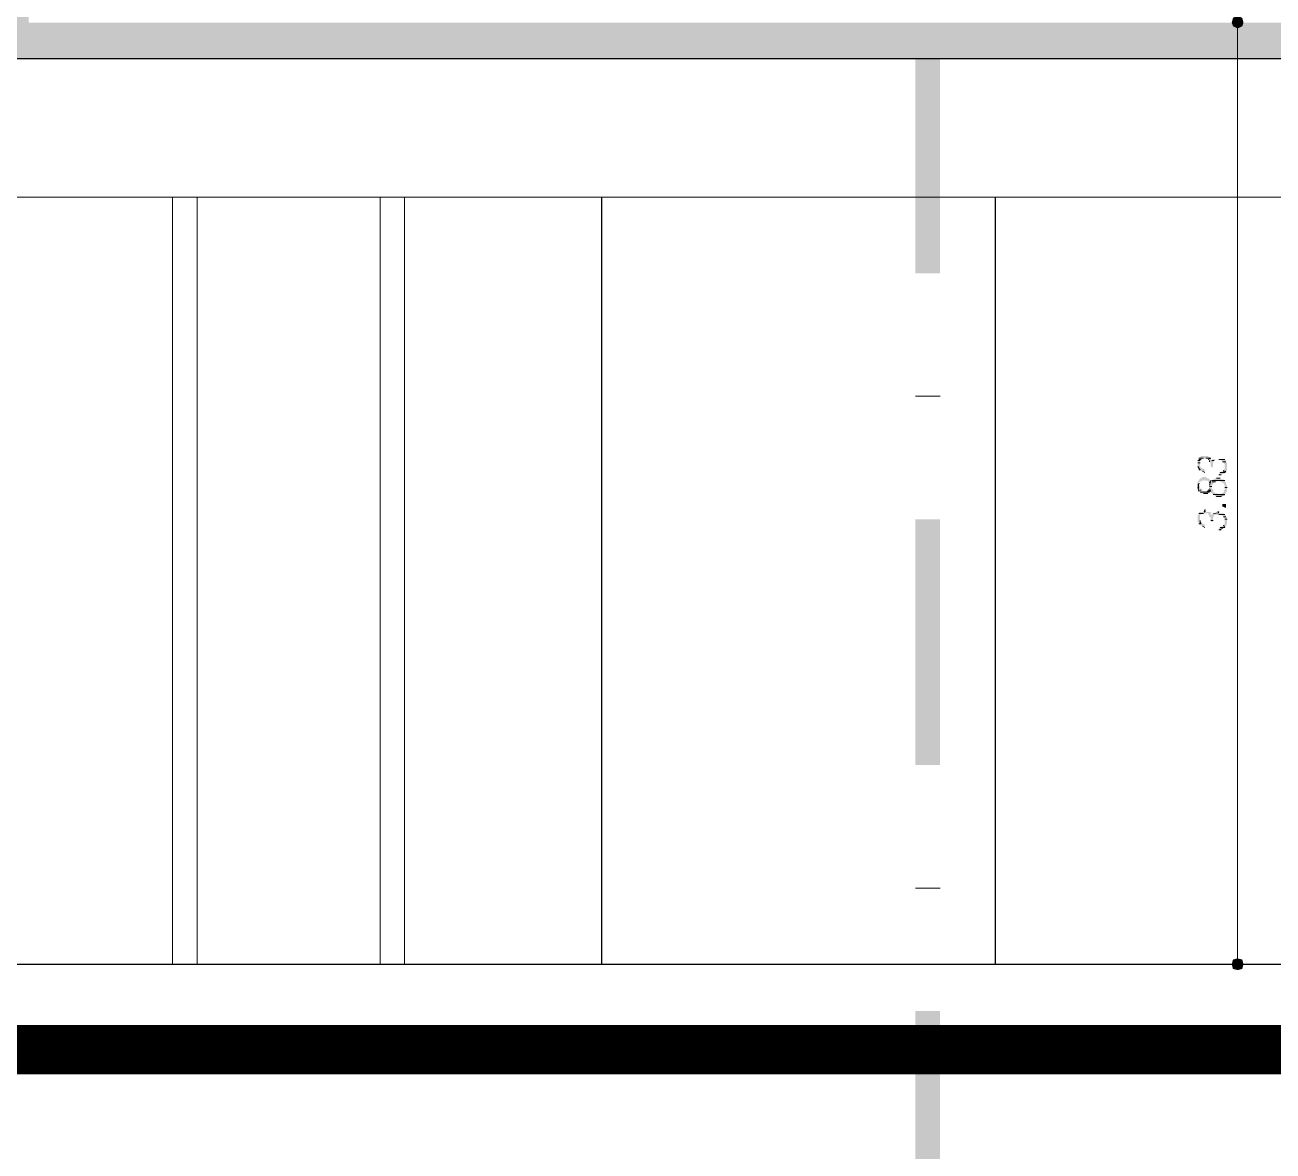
# Model space of a CAD drawing. Header units: millimetres. Extents: x 182 to 575, y -105 to 95.
# Drawn here: x 261.65 to 266.72, y 65.92 to 70.5 of the extents above; entities that cross this region are included whole.
import ezdxf

# ---------------------------------------------------------------- set-up
doc = ezdxf.new("R2010")
doc.units = ezdxf.units.MM
doc.header["$MEASUREMENT"] = 0
doc.layers.add('PDF_Geometry', color=7, linetype='Continuous')
doc.layers.add('PDF_Solid Fills', color=7, linetype='Continuous')

msp = doc.modelspace()

# ---------------------------------------------------------------- hatches: boundary and pattern name
at = {"layer": 'PDF_Solid Fills', "true_color": 0xb9b9b9, "transparency": 33554559}
for points in [[(261.6659, 70.5062), (261.6659, 73.0681), (261.5183, 73.0681), (261.5183, 70.5062), (259.5945, 70.5062), (259.5945, 69.7967), (259.7945, 69.7967), (259.7945, 70.3586), (267.9183, 70.3586), (267.9183, 66.6777), (268.0659, 66.6777), (268.0659, 70.3586), (271.3183, 70.3586), (271.3183, 69.7967), (271.4659, 69.7967), (271.4659, 70.5062)], [(265.2707, 69.4872), (265.3707, 69.4872), (265.3707, 70.4872), (265.2707, 70.4872)], [(265.2707, 67.4872), (265.3707, 67.4872), (265.3707, 68.4872), (265.2707, 68.4872)], [(265.2707, 65.4872), (265.3707, 65.4872), (265.3707, 66.4872), (265.2707, 66.4872)]]:
    msp.add_hatch(color=9, dxfattribs=at).paths.add_polyline_path(points)
at = {"layer": 'PDF_Solid Fills', "transparency": 33554559}
for points in [[(266.5612, 70.492), (266.5802, 70.4824), (266.5993, 70.492), (266.604, 70.5062), (266.5993, 70.5253), (266.5802, 70.5348), (266.5612, 70.5253), (266.5564, 70.5062)], [(266.4231, 68.6015), (266.4278, 68.5967), (266.4326, 68.5967), (266.4326, 68.592), (266.4612, 68.592), (266.4612, 68.5967), (266.4659, 68.5967), (266.4659, 68.6015), (266.4707, 68.6015), (266.4707, 68.5967), (266.4754, 68.592), (266.4802, 68.5872), (266.4992, 68.5872), (266.4992, 68.592), (266.4897, 68.592), (266.485, 68.5967), (266.4802, 68.6015), (266.4802, 68.6062), (266.4754, 68.611), (266.4754, 68.6253), (266.4802, 68.6301), (266.4802, 68.6324), (266.485, 68.6348), (266.485, 68.638), (266.4897, 68.6396), (266.4945, 68.6396), (266.4945, 68.6443), (266.504, 68.6443), (266.5088, 68.6396), (266.5135, 68.6396), (266.5183, 68.6348), (266.5231, 68.6348), (266.5231, 68.6301), (266.5278, 68.6253), (266.5278, 68.6062), (266.5231, 68.6015), (266.5231, 68.5967), (266.5183, 68.592), (266.5135, 68.592), (266.5088, 68.5872), (266.5278, 68.5872), (266.5326, 68.592), (266.5326, 68.5943), (266.5373, 68.6015), (266.5373, 68.6253), (266.5326, 68.6301), (266.5326, 68.6396), (266.5278, 68.6396), (266.5278, 68.6443), (266.5231, 68.6443), (266.5231, 68.6491), (266.5135, 68.6491), (266.5088, 68.6539), (266.4897, 68.6539), (266.485, 68.6491), (266.4802, 68.6491), (266.4802, 68.6443), (266.4754, 68.6443), (266.4754, 68.6348), (266.4707, 68.6396), (266.4707, 68.6443), (266.4659, 68.6491), (266.4612, 68.6539), (266.4564, 68.6539), (266.4516, 68.6586), (266.4373, 68.6586), (266.4326, 68.6539), (266.4278, 68.6539), (266.4278, 68.6491), (266.4231, 68.6491), (266.4231, 68.6443), (266.4183, 68.6396), (266.4183, 68.6348), (266.4278, 68.6396), (266.4326, 68.6396), (266.4326, 68.6443), (266.4421, 68.6443), (266.4469, 68.6491), (266.4469, 68.6443), (266.4612, 68.6443), (266.4612, 68.6396), (266.4659, 68.6348), (266.4659, 68.611), (266.4612, 68.6062), (266.4564, 68.6015), (266.4373, 68.6015), (266.4373, 68.6062), (266.4326, 68.6062), (266.4326, 68.611), (266.4278, 68.611), (266.4278, 68.6205), (266.4231, 68.6253), (266.4231, 68.6062), (266.4219, 68.6062), (266.4183, 68.6205), (266.4183, 68.6062)], [(266.4945, 68.5777), (266.5135, 68.5777), (266.5183, 68.5824), (266.4897, 68.5824)], [(266.5183, 68.5396), (266.5326, 68.5348), (266.5326, 68.5491), (266.5183, 68.5491)], [(266.4373, 68.4586), (266.4469, 68.4539), (266.4469, 68.4681), (266.4373, 68.4681), (266.4373, 68.4729), (266.4326, 68.4729), (266.4326, 68.4777), (266.4278, 68.4777), (266.4278, 68.5062), (266.4326, 68.5062), (266.4326, 68.511), (266.4612, 68.511), (266.4612, 68.5062), (266.4659, 68.5062), (266.4659, 68.4967), (266.4707, 68.4967), (266.4707, 68.4777), (266.4802, 68.4777), (266.4802, 68.4951), (266.485, 68.5015), (266.485, 68.5047), (266.4897, 68.5062), (266.5135, 68.5062), (266.5183, 68.5015), (266.5231, 68.4967), (266.5231, 68.492), (266.5278, 68.492), (266.5278, 68.4681), (266.5231, 68.4681), (266.5231, 68.4634), (266.5183, 68.4586), (266.5135, 68.4586), (266.5088, 68.4539), (266.504, 68.4539), (266.504, 68.4443), (266.5135, 68.4443), (266.5167, 68.4475), (266.5231, 68.4491), (266.5278, 68.4539), (266.5326, 68.4586), (266.5326, 68.461), (266.5373, 68.4681), (266.5373, 68.4967), (266.5326, 68.4967), (266.5326, 68.5015), (266.5278, 68.5062), (266.5231, 68.511), (266.4802, 68.511), (266.4754, 68.5062), (266.4707, 68.5062), (266.4707, 68.5158), (266.4231, 68.5158), (266.4231, 68.5062), (266.4183, 68.5062), (266.4183, 68.4777), (266.4231, 68.4729), (266.4231, 68.4681), (266.4278, 68.4681), (266.4278, 68.4634)], [(266.5802, 66.6539), (266.5993, 66.6586), (266.604, 66.6777), (266.5993, 66.6967), (266.5802, 66.7015), (266.5612, 66.6967), (266.5564, 66.6777), (266.5612, 66.6586)]]:
    msp.add_hatch(color=256, dxfattribs=at).paths.add_polyline_path(points)
h = msp.add_hatch(color=256, dxfattribs=at)
h.paths.add_polyline_path([(262.7877, 70.4176), (262.7952, 70.4176), (262.7877, 70.4176)], flags=0)
h.paths.add_polyline_path([(262.7952, 70.4176), (262.7877, 70.4176), (262.7952, 70.4176)], flags=0)
h.paths.add_polyline_path([(262.7902, 70.4101), (262.7827, 70.4101), (262.7902, 70.4101)], flags=0)
h.paths.add_polyline_path([(262.7702, 70.3901), (262.7777, 70.3901), (262.7702, 70.3901)], flags=0)
h.paths.add_polyline_path([(262.7727, 70.3826), (262.7652, 70.3826), (262.7727, 70.3826)], flags=0)
h.paths.add_polyline_path([(262.7652, 70.3826), (262.7727, 70.3826), (262.7652, 70.3826)], flags=0)
h.paths.add_polyline_path([(262.7652, 70.3626), (262.7577, 70.3626), (262.7652, 70.3626)], flags=0)
h.paths.add_polyline_path([(262.7577, 70.3626), (262.7652, 70.3626), (262.7577, 70.3626)], flags=0)
h = msp.add_hatch(color=256, dxfattribs=at)
h.paths.add_polyline_path([(262.8302, 70.4051), (262.8352, 70.4051), (262.8302, 70.4051)], flags=0)
h.paths.add_polyline_path([(262.8402, 70.4026), (262.8252, 70.4026), (262.8402, 70.4026)], flags=0)
h.paths.add_polyline_path([(262.8227, 70.4026), (262.8427, 70.4026), (262.8227, 70.4026)], flags=0)
h = msp.add_hatch(color=256, dxfattribs=at)
h.paths.add_polyline_path([(262.8527, 70.3926), (262.8452, 70.3926), (262.8527, 70.3926)], flags=0)
h.paths.add_polyline_path([(262.8452, 70.3901), (262.8527, 70.3901), (262.8452, 70.3901)], flags=0)
h.paths.add_polyline_path([(262.8552, 70.3826), (262.8477, 70.3826), (262.8552, 70.3826)], flags=0)
h.paths.add_polyline_path([(262.8477, 70.3826), (262.8552, 70.3826), (262.8477, 70.3826)], flags=0)
h.paths.add_polyline_path([(262.8527, 70.3701), (262.8452, 70.3701), (262.8527, 70.3701)], flags=0)
h = msp.add_hatch(color=256, dxfattribs=at)
h.paths.add_polyline_path([(262.8752, 70.4051), (262.8677, 70.4051), (262.8752, 70.4051)], flags=0)
h.paths.add_polyline_path([(262.8652, 70.3976), (262.8727, 70.3976), (262.8652, 70.3976)], flags=0)
h.paths.add_polyline_path([(262.8727, 70.3951), (262.8652, 70.3951), (262.8727, 70.3951)], flags=0)
h.paths.add_polyline_path([(262.8627, 70.3826), (262.8702, 70.3826), (262.8627, 70.3826)], flags=0)
h.paths.add_polyline_path([(262.8702, 70.3801), (262.8627, 70.3801), (262.8702, 70.3801)], flags=0)
h.paths.add_polyline_path([(262.8652, 70.3701), (262.8702, 70.3701), (262.8652, 70.3701)], flags=0)
h = msp.add_hatch(color=256, dxfattribs=at)
h.paths.add_polyline_path([(262.9102, 70.4001), (262.9177, 70.4001), (262.9102, 70.4001)], flags=0)
h.paths.add_polyline_path([(262.9152, 70.3926), (262.9077, 70.3926), (262.9152, 70.3926)], flags=0)
h.paths.add_polyline_path([(262.9077, 70.3876), (262.9152, 70.3876), (262.9077, 70.3876)], flags=0)
h.paths.add_polyline_path([(262.9002, 70.3676), (262.9077, 70.3676), (262.9002, 70.3676)], flags=0)
h = msp.add_hatch(color=256, dxfattribs=at)
h.paths.add_polyline_path([(262.9902, 70.3851), (262.9977, 70.3851), (262.9902, 70.3851)], flags=0)
h.paths.add_polyline_path([(262.9977, 70.3801), (262.9927, 70.3801), (262.9977, 70.3801)], flags=0)
h.paths.add_polyline_path([(262.9902, 70.3701), (262.9977, 70.3701), (262.9902, 70.3701)], flags=0)
h = msp.add_hatch(color=256, dxfattribs=at)
h.paths.add_polyline_path([(261.9202, 70.3351), (261.9127, 70.3351), (261.9202, 70.3351)], flags=0)
h.paths.add_polyline_path([(261.9077, 70.3276), (261.9152, 70.3276), (261.9077, 70.3276)], flags=0)
h.paths.add_polyline_path([(261.9127, 70.3226), (261.9052, 70.3226), (261.9127, 70.3226)], flags=0)
h.paths.add_polyline_path([(261.9052, 70.3226), (261.9127, 70.3226), (261.9052, 70.3226)], flags=0)
h.paths.add_polyline_path([(261.9102, 70.3126), (261.9027, 70.3126), (261.9102, 70.3126)], flags=0)
h.paths.add_polyline_path([(261.9027, 70.3101), (261.9102, 70.3101), (261.9027, 70.3101)], flags=0)
h = msp.add_hatch(color=256, dxfattribs=at)
h.paths.add_polyline_path([(261.9702, 70.3351), (261.9627, 70.3351), (261.9702, 70.3351)], flags=0)
h.paths.add_polyline_path([(261.9727, 70.3176), (261.9652, 70.3176), (261.9727, 70.3176)], flags=0)
h.paths.add_polyline_path([(261.9652, 70.3176), (261.9727, 70.3176), (261.9652, 70.3176)], flags=0)
h.paths.add_polyline_path([(261.9727, 70.3051), (261.9652, 70.3051), (261.9727, 70.3051)], flags=0)
h.paths.add_polyline_path([(261.9627, 70.3001), (261.9702, 70.3001), (261.9627, 70.3001)], flags=0)
h = msp.add_hatch(color=256, dxfattribs=at)
h.paths.add_polyline_path([(262.8127, 70.3576), (262.8427, 70.3576), (262.8127, 70.3576)], flags=0)
h.paths.add_polyline_path([(262.8427, 70.3576), (262.8127, 70.3576), (262.8427, 70.3576)], flags=0)
h.paths.add_polyline_path([(262.8177, 70.3551), (262.8377, 70.3551), (262.8177, 70.3551)], flags=0)
h = msp.add_hatch(color=256, dxfattribs=at)
h.paths.add_polyline_path([(266.504, 68.6681), (266.5183, 68.6681), (266.5183, 68.671), (266.5278, 68.6729), (266.5278, 68.6777), (266.5326, 68.6824), (266.5373, 68.6872), (266.5373, 68.7158), (266.5326, 68.7205), (266.5326, 68.7253), (266.5278, 68.7301), (266.5088, 68.7301), (266.5135, 68.7253), (266.5183, 68.7253), (266.5183, 68.7205), (266.5231, 68.7205), (266.5231, 68.7158), (266.5278, 68.711), (266.5278, 68.692), (266.5231, 68.6872), (266.5231, 68.6824), (266.5135, 68.6824), (266.5135, 68.6777), (266.504, 68.6777)])
h.paths.add_polyline_path([(266.4397, 68.6801), (266.4421, 68.6777), (266.4469, 68.6777), (266.4469, 68.6872), (266.4421, 68.692), (266.4373, 68.692), (266.4326, 68.6967), (266.4278, 68.7015), (266.4278, 68.7253), (266.4326, 68.7301), (266.4373, 68.7348), (266.4564, 68.7348), (266.4612, 68.7301), (266.4659, 68.7253), (266.4707, 68.7348), (266.4659, 68.7396), (266.4612, 68.7396), (266.4612, 68.7443), (266.4326, 68.7443), (266.4278, 68.7396), (266.4231, 68.7348), (266.4231, 68.7301), (266.4183, 68.7253), (266.4183, 68.6967), (266.4231, 68.692), (266.4278, 68.6872), (266.4326, 68.6824)])
h.paths.add_polyline_path([(266.4802, 68.7174), (266.485, 68.7253), (266.4897, 68.7301), (266.4754, 68.7301), (266.4754, 68.7253), (266.4707, 68.7301), (266.4707, 68.7348), (266.4659, 68.7205), (266.4707, 68.7158), (266.4707, 68.7015), (266.4802, 68.6967)])
h = msp.add_hatch(color=256, dxfattribs=at)
h.paths.add_polyline_path([(262.7327, 68.7151), (262.7402, 68.7151), (262.7327, 68.7151)], flags=0)
h.paths.add_polyline_path([(262.7277, 68.7076), (262.7352, 68.7076), (262.7277, 68.7076)], flags=0)
h.paths.add_polyline_path([(262.7352, 68.7076), (262.7277, 68.7076), (262.7352, 68.7076)], flags=0)
h.paths.add_polyline_path([(262.7227, 68.7001), (262.7302, 68.7001), (262.7227, 68.7001)], flags=0)
h.paths.add_polyline_path([(262.7302, 68.7001), (262.7227, 68.7001), (262.7302, 68.7001)], flags=0)
h.paths.add_polyline_path([(262.7152, 68.6876), (262.7227, 68.6876), (262.7152, 68.6876)], flags=0)
h.paths.add_polyline_path([(262.7227, 68.6876), (262.7152, 68.6876), (262.7227, 68.6876)], flags=0)
h.paths.add_polyline_path([(262.7152, 68.6876), (262.7227, 68.6876), (262.7152, 68.6876)], flags=0)
h.paths.add_polyline_path([(262.7177, 68.6776), (262.7102, 68.6776), (262.7177, 68.6776)], flags=0)
h.paths.add_polyline_path([(262.7102, 68.6776), (262.7177, 68.6776), (262.7102, 68.6776)], flags=0)
h.paths.add_polyline_path([(262.7127, 68.6676), (262.7052, 68.6676), (262.7127, 68.6676)], flags=0)
h.paths.add_polyline_path([(262.7052, 68.6676), (262.7127, 68.6676), (262.7052, 68.6676)], flags=0)
h.paths.add_polyline_path([(262.7002, 68.6551), (262.7077, 68.6551), (262.7002, 68.6551)], flags=0)
h.paths.add_polyline_path([(262.7077, 68.6551), (262.7002, 68.6551), (262.7077, 68.6551)], flags=0)
h = msp.add_hatch(color=256, dxfattribs=at)
h.paths.add_polyline_path([(262.8527, 68.7201), (262.8602, 68.7201), (262.8527, 68.7201)], flags=0)
h.paths.add_polyline_path([(262.8602, 68.7201), (262.8527, 68.7201), (262.8602, 68.7201)], flags=0)
h.paths.add_polyline_path([(262.8552, 68.7126), (262.8477, 68.7126), (262.8552, 68.7126)], flags=0)
h.paths.add_polyline_path([(262.8352, 68.6951), (262.8427, 68.6951), (262.8352, 68.6951)], flags=0)
h.paths.add_polyline_path([(262.8427, 68.6951), (262.8352, 68.6951), (262.8427, 68.6951)], flags=0)
h.paths.add_polyline_path([(262.8327, 68.6876), (262.8402, 68.6876), (262.8327, 68.6876)], flags=0)
h.paths.add_polyline_path([(262.8302, 68.6676), (262.8227, 68.6676), (262.8302, 68.6676)], flags=0)
h.paths.add_polyline_path([(262.8252, 68.6576), (262.8177, 68.6576), (262.8252, 68.6576)], flags=0)
h.paths.add_polyline_path([(262.8177, 68.6551), (262.8252, 68.6551), (262.8177, 68.6551)], flags=0)
h.paths.add_polyline_path([(262.8252, 68.6551), (262.8177, 68.6551), (262.8252, 68.6551)], flags=0)
h = msp.add_hatch(color=256, dxfattribs=at)
h.paths.add_polyline_path([(262.9052, 68.6976), (262.8977, 68.6976), (262.9052, 68.6976)], flags=0)
h.paths.add_polyline_path([(262.8977, 68.6876), (262.9052, 68.6876), (262.8977, 68.6876)], flags=0)
h.paths.add_polyline_path([(262.8952, 68.6801), (262.9027, 68.6801), (262.8952, 68.6801)], flags=0)
h.paths.add_polyline_path([(262.9027, 68.6801), (262.8952, 68.6801), (262.9027, 68.6801)], flags=0)
h = msp.add_hatch(color=256, dxfattribs=at)
h.paths.add_polyline_path([(262.9502, 68.7001), (262.9427, 68.7001), (262.9502, 68.7001)], flags=0)
h.paths.add_polyline_path([(262.9427, 68.6926), (262.9502, 68.6926), (262.9427, 68.6926)], flags=0)
h.paths.add_polyline_path([(262.9477, 68.6851), (262.9402, 68.6851), (262.9477, 68.6851)], flags=0)
h.paths.add_polyline_path([(262.9402, 68.6801), (262.9477, 68.6801), (262.9402, 68.6801)], flags=0)
h.paths.add_polyline_path([(262.9402, 68.6651), (262.9327, 68.6651), (262.9402, 68.6651)], flags=0)
h = msp.add_hatch(color=256, dxfattribs=at)
h.paths.add_polyline_path([(263.0002, 68.7276), (262.9752, 68.7276), (263.0002, 68.7276)], flags=0)
h.paths.add_polyline_path([(262.9752, 68.7276), (263.0002, 68.7276), (262.9752, 68.7276)], flags=0)
h.paths.add_polyline_path([(263.0027, 68.7251), (262.9727, 68.7251), (263.0027, 68.7251)], flags=0)
h = msp.add_hatch(color=256, dxfattribs=at)
h.paths.add_polyline_path([(261.7277, 68.6401), (261.7202, 68.6401), (261.7277, 68.6401)], flags=0)
h.paths.add_polyline_path([(261.7152, 68.6351), (261.7227, 68.6351), (261.7152, 68.6351)], flags=0)
h.paths.add_polyline_path([(261.7202, 68.6301), (261.7127, 68.6301), (261.7202, 68.6301)], flags=0)
h.paths.add_polyline_path([(261.7102, 68.6251), (261.7177, 68.6251), (261.7102, 68.6251)], flags=0)
h.paths.add_polyline_path([(261.7177, 68.6226), (261.7102, 68.6226), (261.7177, 68.6226)], flags=0)
h.paths.add_polyline_path([(261.7102, 68.6201), (261.7152, 68.6201), (261.7102, 68.6201)], flags=0)
h = msp.add_hatch(color=256, dxfattribs=at)
h.paths.add_polyline_path([(261.7702, 68.6351), (261.7777, 68.6351), (261.7702, 68.6351)], flags=0)
h.paths.add_polyline_path([(261.7777, 68.6326), (261.7702, 68.6326), (261.7777, 68.6326)], flags=0)
h.paths.add_polyline_path([(261.7727, 68.6201), (261.7802, 68.6201), (261.7727, 68.6201)], flags=0)
h.paths.add_polyline_path([(261.7802, 68.6151), (261.7727, 68.6151), (261.7802, 68.6151)], flags=0)
h.paths.add_polyline_path([(261.7702, 68.6076), (261.7777, 68.6076), (261.7702, 68.6076)], flags=0)
h.paths.add_polyline_path([(261.7777, 68.6026), (261.7702, 68.6026), (261.7777, 68.6026)], flags=0)
h = msp.add_hatch(color=256, dxfattribs=at)
h.paths.add_polyline_path([(261.7177, 68.5901), (261.7102, 68.5901), (261.7177, 68.5901)], flags=0)
h.paths.add_polyline_path([(261.7102, 68.5876), (261.7202, 68.5876), (261.7102, 68.5876)], flags=0)
h.paths.add_polyline_path([(261.7202, 68.5851), (261.7127, 68.5851), (261.7202, 68.5851)], flags=0)
h = msp.add_hatch(color=256, dxfattribs=at)
h.paths.add_polyline_path([(261.8652, 68.5926), (261.8727, 68.5926), (261.8652, 68.5926)], flags=0)
h.paths.add_polyline_path([(261.8752, 68.5876), (261.8677, 68.5876), (261.8752, 68.5876)], flags=0)
h.paths.add_polyline_path([(261.8677, 68.5851), (261.8777, 68.5851), (261.8677, 68.5851)], flags=0)
h = msp.add_hatch(color=256, dxfattribs=at)
h.paths.add_polyline_path([(261.9102, 68.5751), (261.8752, 68.5751), (261.9102, 68.5751)], flags=0)
h.paths.add_polyline_path([(261.8802, 68.5726), (261.9052, 68.5726), (261.8802, 68.5726)], flags=0)
h.paths.add_polyline_path([(261.9027, 68.5726), (261.8827, 68.5726), (261.9027, 68.5726)], flags=0)
h = msp.add_hatch(color=256, dxfattribs=at)
h.paths.add_polyline_path([(266.4278, 68.4967), (266.4183, 68.4967), (266.4278, 68.4967)], flags=0)
h.paths.add_polyline_path([(266.4183, 68.4967), (266.4278, 68.4967), (266.4183, 68.4967)], flags=0)
h.paths.add_polyline_path([(266.4278, 68.492), (266.4183, 68.492), (266.4278, 68.492)], flags=0)
h.paths.add_polyline_path([(266.4183, 68.4872), (266.4278, 68.4681), (266.4183, 68.4872)], flags=0)
h = msp.add_hatch(color=256, dxfattribs=at)
h.paths.add_polyline_path([(262.1827, 66.7076), (262.1902, 66.7076), (262.1827, 66.7076)], flags=0)
h.paths.add_polyline_path([(262.1852, 66.7051), (262.1927, 66.7051), (262.1852, 66.7051)], flags=0)
h.paths.add_polyline_path([(262.1952, 66.6976), (262.1877, 66.6976), (262.1952, 66.6976)], flags=0)
h = msp.add_hatch(color=256, dxfattribs=at)
h.paths.add_polyline_path([(262.7452, 66.7551), (262.7327, 66.7551), (262.7452, 66.7551)], flags=0)
h.paths.add_polyline_path([(262.7327, 66.7551), (262.7452, 66.7551), (262.7327, 66.7551)], flags=0)
h.paths.add_polyline_path([(262.7502, 66.7526), (262.7302, 66.7526), (262.7502, 66.7526)], flags=0)
h = msp.add_hatch(color=256, dxfattribs=at)
h.paths.add_polyline_path([(262.7327, 66.7101), (262.7627, 66.7101), (262.7327, 66.7101)], flags=0)
h.paths.add_polyline_path([(262.7627, 66.7101), (262.7327, 66.7101), (262.7627, 66.7101)], flags=0)
h.paths.add_polyline_path([(262.7627, 66.7101), (262.7352, 66.7101), (262.7627, 66.7101)], flags=0)
h.paths.add_polyline_path([(262.7352, 66.7101), (262.7627, 66.7101), (262.7352, 66.7101)], flags=0)
h = msp.add_hatch(color=256, dxfattribs=at)
h.paths.add_polyline_path([(262.7377, 66.7076), (262.7602, 66.7076), (262.7377, 66.7076)], flags=0)
h.paths.add_polyline_path([(262.7552, 66.7076), (262.7427, 66.7076), (262.7552, 66.7076)], flags=0)
h.paths.add_polyline_path([(262.7427, 66.7076), (262.7552, 66.7076), (262.7427, 66.7076)], flags=0)
h.paths.add_polyline_path([(262.7527, 66.7076), (262.7452, 66.7076), (262.7527, 66.7076)], flags=0)
h.paths.add_polyline_path([(262.7452, 66.7076), (262.7527, 66.7076), (262.7452, 66.7076)], flags=0)
h = msp.add_hatch(color=256, dxfattribs=at)
h.paths.add_polyline_path([(265.7677, 66.7526), (265.7952, 66.7526), (265.7677, 66.7526)], flags=0)
h.paths.add_polyline_path([(265.7952, 66.7526), (265.7677, 66.7526), (265.7952, 66.7526)], flags=0)
h.paths.add_polyline_path([(265.7652, 66.7501), (265.7977, 66.7501), (265.7652, 66.7501)], flags=0)
h.paths.add_polyline_path([(265.7977, 66.7501), (265.7652, 66.7501), (265.7977, 66.7501)], flags=0)
h = msp.add_hatch(color=256, dxfattribs=at)
h.paths.add_polyline_path([(265.7852, 66.7551), (265.7752, 66.7551), (265.7852, 66.7551)], flags=0)
h.paths.add_polyline_path([(265.7752, 66.7551), (265.7852, 66.7551), (265.7752, 66.7551)], flags=0)
h.paths.add_polyline_path([(265.7877, 66.7551), (265.7727, 66.7551), (265.7877, 66.7551)], flags=0)
h.paths.add_polyline_path([(265.7727, 66.7551), (265.7877, 66.7551), (265.7727, 66.7551)], flags=0)
h = msp.add_hatch(color=256, dxfattribs=at)
h.paths.add_polyline_path([(265.7802, 66.7076), (265.7977, 66.7076), (265.7802, 66.7076)], flags=0)
h.paths.add_polyline_path([(265.7977, 66.7076), (265.7802, 66.7076), (265.7977, 66.7076)], flags=0)
h.paths.add_polyline_path([(265.7952, 66.7076), (265.7852, 66.7076), (265.7952, 66.7076)], flags=0)
h.paths.add_polyline_path([(265.7852, 66.7076), (265.7952, 66.7076), (265.7852, 66.7076)], flags=0)
h = msp.add_hatch(color=256, dxfattribs=at)
h.paths.add_polyline_path([(261.6677, 66.6826), (261.6752, 66.6826), (261.6677, 66.6826)], flags=0)
h.paths.add_polyline_path([(261.6602, 66.6726), (261.6677, 66.6726), (261.6602, 66.6726)], flags=0)
h.paths.add_polyline_path([(261.6652, 66.6676), (261.6577, 66.6676), (261.6652, 66.6676)], flags=0)
h.paths.add_polyline_path([(261.6577, 66.6676), (261.6652, 66.6676), (261.6577, 66.6676)], flags=0)
h.paths.add_polyline_path([(261.6627, 66.6576), (261.6552, 66.6576), (261.6627, 66.6576)], flags=0)
h.paths.add_polyline_path([(261.6552, 66.6551), (261.6627, 66.6551), (261.6552, 66.6551)], flags=0)
h = msp.add_hatch(color=256, dxfattribs=at)
h.paths.add_polyline_path([(261.7152, 66.6801), (261.7227, 66.6801), (261.7152, 66.6801)], flags=0)
h.paths.add_polyline_path([(261.7227, 66.6801), (261.7152, 66.6801), (261.7227, 66.6801)], flags=0)
h.paths.add_polyline_path([(261.7177, 66.6726), (261.7252, 66.6726), (261.7177, 66.6726)], flags=0)
h.paths.add_polyline_path([(261.7277, 66.6626), (261.7177, 66.6626), (261.7277, 66.6626)], flags=0)
h.paths.add_polyline_path([(261.7177, 66.6626), (261.7277, 66.6626), (261.7177, 66.6626)], flags=0)
h.paths.add_polyline_path([(261.7252, 66.6501), (261.7177, 66.6501), (261.7252, 66.6501)], flags=0)
h = msp.add_hatch(color=256, dxfattribs=at)
h.paths.add_polyline_path([(261.8127, 66.6826), (261.8027, 66.6826), (261.8127, 66.6826)], flags=0)
h.paths.add_polyline_path([(261.8027, 66.6826), (261.8127, 66.6826), (261.8027, 66.6826)], flags=0)
h.paths.add_polyline_path([(261.8002, 66.6801), (261.8077, 66.6801), (261.8002, 66.6801)], flags=0)
h.paths.add_polyline_path([(261.8052, 66.6751), (261.7977, 66.6751), (261.8052, 66.6751)], flags=0)
h.paths.add_polyline_path([(261.7927, 66.6676), (261.8002, 66.6676), (261.7927, 66.6676)], flags=0)
h.paths.add_polyline_path([(261.7977, 66.6576), (261.7902, 66.6576), (261.7977, 66.6576)], flags=0)
h.paths.add_polyline_path([(261.7902, 66.6551), (261.7977, 66.6551), (261.7902, 66.6551)], flags=0)
h = msp.add_hatch(color=256, dxfattribs=at)
h.paths.add_polyline_path([(261.8502, 66.6801), (261.8577, 66.6801), (261.8502, 66.6801)], flags=0)
h.paths.add_polyline_path([(261.8627, 66.6626), (261.8552, 66.6626), (261.8627, 66.6626)], flags=0)
h.paths.add_polyline_path([(261.8552, 66.6626), (261.8627, 66.6626), (261.8552, 66.6626)], flags=0)
h = msp.add_hatch(color=256, dxfattribs=at)
h.paths.add_polyline_path([(261.9752, 66.6976), (261.9852, 66.6976), (261.9752, 66.6976)], flags=0)
h.paths.add_polyline_path([(261.9802, 66.6926), (261.9702, 66.6926), (261.9802, 66.6926)], flags=0)
h.paths.add_polyline_path([(261.9677, 66.6851), (261.9752, 66.6851), (261.9677, 66.6851)], flags=0)
h.paths.add_polyline_path([(261.9752, 66.6851), (261.9677, 66.6851), (261.9752, 66.6851)], flags=0)
h.paths.add_polyline_path([(261.9627, 66.6776), (261.9702, 66.6776), (261.9627, 66.6776)], flags=0)
h.paths.add_polyline_path([(261.9702, 66.6776), (261.9627, 66.6776), (261.9702, 66.6776)], flags=0)
h.paths.add_polyline_path([(261.9602, 66.6751), (261.9702, 66.6751), (261.9602, 66.6751)], flags=0)
h.paths.add_polyline_path([(261.9577, 66.6501), (261.9502, 66.6501), (261.9577, 66.6501)], flags=0)
h.paths.add_polyline_path([(261.9502, 66.6501), (261.9577, 66.6501), (261.9502, 66.6501)], flags=0)
h.paths.add_polyline_path([(261.9552, 66.6401), (261.9477, 66.6401), (261.9552, 66.6401)], flags=0)
h = msp.add_hatch(color=256, dxfattribs=at)
h.paths.add_polyline_path([(262.0727, 66.7051), (262.0652, 66.7051), (262.0727, 66.7051)], flags=0)
h.paths.add_polyline_path([(262.0627, 66.6976), (262.0702, 66.6976), (262.0627, 66.6976)], flags=0)
h.paths.add_polyline_path([(262.0702, 66.6976), (262.0627, 66.6976), (262.0702, 66.6976)], flags=0)
h = msp.add_hatch(color=256, dxfattribs=at)
h.paths.add_polyline_path([(262.0952, 66.6701), (262.1027, 66.6701), (262.0952, 66.6701)], flags=0)
h.paths.add_polyline_path([(262.1027, 66.6676), (262.0952, 66.6676), (262.1027, 66.6676)], flags=0)
h.paths.add_polyline_path([(262.0952, 66.6576), (262.1027, 66.6576), (262.0952, 66.6576)], flags=0)
h = msp.add_hatch(color=256, dxfattribs=at)
h.paths.add_polyline_path([(262.1952, 66.6926), (262.1877, 66.6926), (262.1952, 66.6926)], flags=0)
h.paths.add_polyline_path([(262.1927, 66.6876), (262.1852, 66.6876), (262.1927, 66.6876)], flags=0)
h.paths.add_polyline_path([(262.1852, 66.6876), (262.1927, 66.6876), (262.1852, 66.6876)], flags=0)
h.paths.add_polyline_path([(262.1902, 66.6851), (262.1827, 66.6851), (262.1902, 66.6851)], flags=0)
h = msp.add_hatch(color=256, dxfattribs=at)
h.paths.add_polyline_path([(262.0627, 66.6551), (262.0552, 66.6551), (262.0627, 66.6551)], flags=0)
h.paths.add_polyline_path([(262.0577, 66.6501), (262.0652, 66.6501), (262.0577, 66.6501)], flags=0)
h.paths.add_polyline_path([(262.0652, 66.6501), (262.0577, 66.6501), (262.0652, 66.6501)], flags=0)
h = msp.add_hatch(color=256, dxfattribs=at)
h.paths.add_polyline_path([(262.0927, 66.6426), (262.0652, 66.6426), (262.0927, 66.6426)], flags=0)
h.paths.add_polyline_path([(262.0652, 66.6426), (262.0927, 66.6426), (262.0652, 66.6426)], flags=0)
h.paths.add_polyline_path([(262.0802, 66.6376), (262.0752, 66.6376), (262.0802, 66.6376)], flags=0)
h = msp.add_hatch(color=256, dxfattribs=at)
h.paths.add_polyline_path([(262.7452, 66.6151), (262.7527, 66.6151), (262.7452, 66.6151)], flags=0)
h.paths.add_polyline_path([(262.7527, 66.6151), (262.7452, 66.6151), (262.7527, 66.6151)], flags=0)
h.paths.add_polyline_path([(262.7552, 66.6151), (262.7402, 66.6151), (262.7552, 66.6151)], flags=0)
h.paths.add_polyline_path([(262.7402, 66.6151), (262.7552, 66.6151), (262.7402, 66.6151)], flags=0)
h.paths.add_polyline_path([(262.7577, 66.6151), (262.7377, 66.6151), (262.7577, 66.6151)], flags=0)
h.paths.add_polyline_path([(262.7377, 66.6151), (262.7577, 66.6151), (262.7377, 66.6151)], flags=0)
h = msp.add_hatch(color=256, dxfattribs=at)
h.paths.add_polyline_path([(265.7627, 66.6451), (265.7577, 66.6451), (265.7627, 66.6451)], flags=0)
h.paths.add_polyline_path([(265.7577, 66.6451), (265.7627, 66.6451), (265.7577, 66.6451)], flags=0)
h.paths.add_polyline_path([(265.7627, 66.6401), (265.7577, 66.6401), (265.7627, 66.6401)], flags=0)
h.paths.add_polyline_path([(265.7577, 66.6401), (265.7627, 66.6401), (265.7577, 66.6401)], flags=0)
h = msp.add_hatch(color=256, dxfattribs=at)
h.paths.add_polyline_path([(265.7652, 66.6501), (265.7602, 66.6501), (265.7652, 66.6501)], flags=0)
h.paths.add_polyline_path([(265.7602, 66.6501), (265.7652, 66.6501), (265.7602, 66.6501)], flags=0)
h.paths.add_polyline_path([(265.7652, 66.6501), (265.7602, 66.6501), (265.7652, 66.6501)], flags=0)
h = msp.add_hatch(color=256, dxfattribs=at)
h.paths.add_polyline_path([(265.8052, 66.6176), (265.7727, 66.6176), (265.8052, 66.6176)], flags=0)
h.paths.add_polyline_path([(265.7727, 66.6176), (265.8052, 66.6176), (265.7727, 66.6176)], flags=0)
h.paths.add_polyline_path([(265.8027, 66.6176), (265.7752, 66.6176), (265.8027, 66.6176)], flags=0)
h.paths.add_polyline_path([(265.7752, 66.6176), (265.8027, 66.6176), (265.7752, 66.6176)], flags=0)
h = msp.add_hatch(color=256, dxfattribs=at)
h.paths.add_polyline_path([(265.7777, 66.6151), (265.8002, 66.6151), (265.7777, 66.6151)], flags=0)
h.paths.add_polyline_path([(265.8002, 66.6151), (265.7777, 66.6151), (265.8002, 66.6151)], flags=0)
h.paths.add_polyline_path([(265.7802, 66.6151), (265.7977, 66.6151), (265.7802, 66.6151)], flags=0)
h.paths.add_polyline_path([(265.7977, 66.6151), (265.7802, 66.6151), (265.7977, 66.6151)], flags=0)
h.paths.add_polyline_path([(265.7827, 66.6151), (265.7952, 66.6151), (265.7827, 66.6151)], flags=0)
h.paths.add_polyline_path([(265.7952, 66.6151), (265.7827, 66.6151), (265.7952, 66.6151)], flags=0)
h = msp.add_hatch(color=256, dxfattribs=at)
h.paths.add_polyline_path([(264.9152, 66.4776), (264.9252, 66.4776), (264.9152, 66.4776)], flags=0)
h.paths.add_polyline_path([(264.9252, 66.4726), (264.9177, 66.4726), (264.9252, 66.4726)], flags=0)
h.paths.add_polyline_path([(264.9277, 66.4701), (264.9202, 66.4701), (264.9277, 66.4701)], flags=0)
h.paths.add_polyline_path([(264.9202, 66.4701), (264.9277, 66.4701), (264.9202, 66.4701)], flags=0)
h = msp.add_hatch(color=256, dxfattribs=at)
h.paths.add_polyline_path([(262.7527, 66.4226), (262.7277, 66.4226), (262.7527, 66.4226)], flags=0)
h.paths.add_polyline_path([(262.7252, 66.4226), (262.7552, 66.4226), (262.7252, 66.4226)], flags=0)
h.paths.add_polyline_path([(262.7577, 66.4226), (262.7227, 66.4226), (262.7577, 66.4226)], flags=0)
h = msp.add_hatch(color=256, dxfattribs=at)
h.paths.add_polyline_path([(262.7452, 66.4251), (262.7327, 66.4251), (262.7452, 66.4251)], flags=0)
h.paths.add_polyline_path([(262.7327, 66.4251), (262.7452, 66.4251), (262.7327, 66.4251)], flags=0)
h.paths.add_polyline_path([(262.7302, 66.4251), (262.7502, 66.4251), (262.7302, 66.4251)], flags=0)
h.paths.add_polyline_path([(262.7502, 66.4251), (262.7302, 66.4251), (262.7502, 66.4251)], flags=0)
h = msp.add_hatch(color=256, dxfattribs=at)
h.paths.add_polyline_path([(264.6777, 66.4126), (264.7027, 66.4126), (264.6777, 66.4126)], flags=0)
h.paths.add_polyline_path([(264.7027, 66.4126), (264.6777, 66.4126), (264.7027, 66.4126)], flags=0)
h.paths.add_polyline_path([(264.6927, 66.4101), (264.6877, 66.4101), (264.6927, 66.4101)], flags=0)
h = msp.add_hatch(color=256, dxfattribs=at)
h.paths.add_polyline_path([(264.9152, 66.4326), (264.9227, 66.4326), (264.9152, 66.4326)], flags=0)
h.paths.add_polyline_path([(264.9227, 66.4326), (264.9152, 66.4326), (264.9227, 66.4326)], flags=0)
h.paths.add_polyline_path([(264.9102, 66.4251), (264.9202, 66.4251), (264.9102, 66.4251)], flags=0)
h = msp.add_hatch(color=256, dxfattribs=at)
h.paths.add_polyline_path([(265.7677, 66.4226), (265.7952, 66.4226), (265.7677, 66.4226)], flags=0)
h.paths.add_polyline_path([(265.7952, 66.4226), (265.7677, 66.4226), (265.7952, 66.4226)], flags=0)
h.paths.add_polyline_path([(265.7652, 66.4226), (265.7977, 66.4226), (265.7652, 66.4226)], flags=0)
h = msp.add_hatch(color=256, dxfattribs=at)
h.paths.add_polyline_path([(265.7852, 66.4251), (265.7752, 66.4251), (265.7852, 66.4251)], flags=0)
h.paths.add_polyline_path([(265.7752, 66.4251), (265.7852, 66.4251), (265.7752, 66.4251)], flags=0)
h.paths.add_polyline_path([(265.7877, 66.4251), (265.7727, 66.4251), (265.7877, 66.4251)], flags=0)
h.paths.add_polyline_path([(265.7727, 66.4251), (265.7877, 66.4251), (265.7727, 66.4251)], flags=0)
h.paths.add_polyline_path([(265.7927, 66.4251), (265.7677, 66.4251), (265.7927, 66.4251)], flags=0)
h = msp.add_hatch(color=256, dxfattribs=at)
h.paths.add_polyline_path([(262.7227, 66.3601), (262.7177, 66.3601), (262.7227, 66.3601)], flags=0)
h.paths.add_polyline_path([(262.7177, 66.3576), (262.7202, 66.3576), (262.7177, 66.3576)], flags=0)
h.paths.add_polyline_path([(262.7202, 66.3551), (262.7177, 66.3551), (262.7202, 66.3551)], flags=0)
h.paths.add_polyline_path([(262.7177, 66.3551), (262.7202, 66.3551), (262.7177, 66.3551)], flags=0)
h = msp.add_hatch(color=256, dxfattribs=at)
h.paths.add_polyline_path([(262.7327, 66.3826), (262.7627, 66.3826), (262.7327, 66.3826)], flags=0)
h.paths.add_polyline_path([(262.7627, 66.3801), (262.7352, 66.3801), (262.7627, 66.3801)], flags=0)
h.paths.add_polyline_path([(262.7352, 66.3801), (262.7627, 66.3801), (262.7352, 66.3801)], flags=0)
h = msp.add_hatch(color=256, dxfattribs=at)
h.paths.add_polyline_path([(262.7602, 66.3801), (262.7377, 66.3801), (262.7602, 66.3801)], flags=0)
h.paths.add_polyline_path([(262.7377, 66.3801), (262.7602, 66.3801), (262.7377, 66.3801)], flags=0)
h.paths.add_polyline_path([(262.7552, 66.3776), (262.7427, 66.3776), (262.7552, 66.3776)], flags=0)
h.paths.add_polyline_path([(262.7427, 66.3776), (262.7552, 66.3776), (262.7427, 66.3776)], flags=0)
h.paths.add_polyline_path([(262.7527, 66.3776), (262.7452, 66.3776), (262.7527, 66.3776)], flags=0)
h.paths.add_polyline_path([(262.7452, 66.3776), (262.7527, 66.3776), (262.7452, 66.3776)], flags=0)
h = msp.add_hatch(color=256, dxfattribs=at)
h.paths.add_polyline_path([(265.7627, 66.3601), (265.7577, 66.3601), (265.7627, 66.3601)], flags=0)
h.paths.add_polyline_path([(265.7577, 66.3576), (265.7627, 66.3576), (265.7577, 66.3576)], flags=0)
h.paths.add_polyline_path([(265.7627, 66.3551), (265.7577, 66.3551), (265.7627, 66.3551)], flags=0)
h.paths.add_polyline_path([(265.7577, 66.3551), (265.7627, 66.3551), (265.7577, 66.3551)], flags=0)
h = msp.add_hatch(color=256, dxfattribs=at)
h.paths.add_polyline_path([(265.7777, 66.3801), (265.8027, 66.3801), (265.7777, 66.3801)], flags=0)
h.paths.add_polyline_path([(265.7802, 66.3801), (265.7977, 66.3801), (265.7802, 66.3801)], flags=0)
h.paths.add_polyline_path([(265.7952, 66.3776), (265.7852, 66.3776), (265.7952, 66.3776)], flags=0)
h.paths.add_polyline_path([(265.7852, 66.3776), (265.7952, 66.3776), (265.7852, 66.3776)], flags=0)
h = msp.add_hatch(color=256, dxfattribs=at)
h.paths.add_polyline_path([(262.7452, 66.3276), (262.7527, 66.3276), (262.7452, 66.3276)], flags=0)
h.paths.add_polyline_path([(262.7527, 66.3276), (262.7452, 66.3276), (262.7527, 66.3276)], flags=0)
h.paths.add_polyline_path([(262.7552, 66.3276), (262.7402, 66.3276), (262.7552, 66.3276)], flags=0)
h.paths.add_polyline_path([(262.7402, 66.3276), (262.7552, 66.3276), (262.7402, 66.3276)], flags=0)
h.paths.add_polyline_path([(262.7577, 66.3276), (262.7377, 66.3276), (262.7577, 66.3276)], flags=0)
h = msp.add_hatch(color=256, dxfattribs=at)
h.paths.add_polyline_path([(265.7777, 66.3301), (265.8002, 66.3301), (265.7777, 66.3301)], flags=0)
h.paths.add_polyline_path([(265.7802, 66.3276), (265.7977, 66.3276), (265.7802, 66.3276)], flags=0)
h.paths.add_polyline_path([(265.7977, 66.3276), (265.7802, 66.3276), (265.7977, 66.3276)], flags=0)
h.paths.add_polyline_path([(265.7827, 66.3276), (265.7952, 66.3276), (265.7827, 66.3276)], flags=0)
h.paths.add_polyline_path([(265.7952, 66.3276), (265.7827, 66.3276), (265.7952, 66.3276)], flags=0)
h = msp.add_hatch(color=256, dxfattribs=at)
h.paths.add_polyline_path([(262.7402, 66.2601), (262.7402, 66.2601), (262.7402, 66.2601)], flags=0)
h.paths.add_polyline_path([(262.7352, 66.2601), (262.7452, 66.2601), (262.7352, 66.2601)], flags=0)
h.paths.add_polyline_path([(262.7452, 66.2601), (262.7352, 66.2601), (262.7452, 66.2601)], flags=0)
h.paths.add_polyline_path([(262.7327, 66.2576), (262.7477, 66.2576), (262.7327, 66.2576)], flags=0)
h.paths.add_polyline_path([(262.7477, 66.2576), (262.7327, 66.2576), (262.7477, 66.2576)], flags=0)
h = msp.add_hatch(color=256, dxfattribs=at)
h.paths.add_polyline_path([(262.7552, 66.2501), (262.7627, 66.2501), (262.7552, 66.2501)], flags=0)
h.paths.add_polyline_path([(262.7627, 66.2501), (262.7552, 66.2501), (262.7627, 66.2501)], flags=0)
h.paths.add_polyline_path([(262.7577, 66.2501), (262.7652, 66.2501), (262.7577, 66.2501)], flags=0)
h = msp.add_hatch(color=256, dxfattribs=at)
h.paths.add_polyline_path([(265.7827, 66.2601), (265.7777, 66.2601), (265.7827, 66.2601)], flags=0)
h.paths.add_polyline_path([(265.7777, 66.2601), (265.7827, 66.2601), (265.7777, 66.2601)], flags=0)
h.paths.add_polyline_path([(265.7727, 66.2576), (265.7902, 66.2576), (265.7727, 66.2576)], flags=0)
h.paths.add_polyline_path([(265.7902, 66.2576), (265.7727, 66.2576), (265.7902, 66.2576)], flags=0)
h = msp.add_hatch(color=256, dxfattribs=at)
h.paths.add_polyline_path([(265.8052, 66.2501), (265.7977, 66.2501), (265.8052, 66.2501)], flags=0)
h.paths.add_polyline_path([(265.7977, 66.2501), (265.8052, 66.2501), (265.7977, 66.2501)], flags=0)
h.paths.add_polyline_path([(265.8052, 66.2501), (265.7977, 66.2501), (265.8052, 66.2501)], flags=0)
h = msp.add_hatch(color=256, dxfattribs=at)
h.paths.add_polyline_path([(265.7802, 66.0651), (265.7652, 66.0651), (265.7802, 66.0651)], flags=0)
h.paths.add_polyline_path([(265.7652, 66.0651), (265.7802, 66.0651), (265.7652, 66.0651)], flags=0)
h.paths.add_polyline_path([(265.7802, 66.0651), (265.7652, 66.0651), (265.7802, 66.0651)], flags=0)
h = msp.add_hatch(color=256, dxfattribs=at)
h.paths.add_polyline_path([(262.7652, 66.0051), (262.7702, 66.0051), (262.7652, 66.0051)], flags=0)
h.paths.add_polyline_path([(262.7702, 66.0051), (262.7652, 66.0051), (262.7702, 66.0051)], flags=0)
h.paths.add_polyline_path([(262.7652, 66.0026), (262.7702, 66.0026), (262.7652, 66.0026)], flags=0)
h.paths.add_polyline_path([(262.7702, 66.0026), (262.7652, 66.0026), (262.7702, 66.0026)], flags=0)
h.paths.add_polyline_path([(262.7677, 66.0001), (262.7727, 66.0001), (262.7677, 66.0001)], flags=0)
h = msp.add_hatch(color=256, dxfattribs=at)
h.paths.add_polyline_path([(265.8052, 66.0051), (265.8102, 66.0051), (265.8052, 66.0051)], flags=0)
h.paths.add_polyline_path([(265.8077, 66.0026), (265.8127, 66.0026), (265.8077, 66.0026)], flags=0)
h.paths.add_polyline_path([(265.8127, 66.0026), (265.8077, 66.0026), (265.8127, 66.0026)], flags=0)
h.paths.add_polyline_path([(265.8077, 66.0001), (265.8127, 66.0001), (265.8077, 66.0001)], flags=0)

# ---------------------------------------------------------------- linework, layer by layer
at = {"layer": 'PDF_Geometry', "lineweight": 13}
for points in [[(266.5802, 70.4824), (266.5802, 70.4586), (266.5802, 66.7253), (266.5802, 66.7015)], [(267.9183, 69.7967), (255.2802, 69.7967)], [(262.2516, 66.6777), (262.2516, 69.7967)], [(262.3516, 66.6777), (262.3516, 69.7967)], [(263.0945, 66.6777), (263.0945, 69.7967)], [(263.1945, 69.7967), (263.1945, 66.6777)], [(266.4183, 68.7253), (266.4278, 68.7253), (266.4183, 68.7253)], [(266.4278, 68.7253), (266.4183, 68.7253), (266.4278, 68.7253)], [(266.4183, 68.7158), (266.4278, 68.7158), (266.4183, 68.7158)], [(266.4278, 68.7158), (266.4183, 68.7158), (266.4278, 68.7158)], [(266.4231, 68.7348), (266.4421, 68.7348), (266.4231, 68.7348)], [(266.4326, 68.7301), (266.4231, 68.7301), (266.4326, 68.7301)], [(266.4612, 68.7301), (266.4707, 68.7348), (266.4612, 68.7301)], [(266.4659, 68.7253), (266.4659, 68.7253), (266.4659, 68.7205)], [(266.5278, 68.7301), (266.504, 68.7301), (266.5278, 68.7301)], [(266.504, 68.7301), (266.5278, 68.7301), (266.504, 68.7301)], [(266.4659, 68.6348), (266.4707, 68.6443), (266.4659, 68.6348)], [(266.4897, 68.6396), (266.4754, 68.6396), (266.4897, 68.6396)], [(266.4945, 68.6539), (266.5088, 68.6539), (266.4945, 68.6539)], [(266.5088, 68.6539), (266.4945, 68.6539), (266.5088, 68.6539)], [(266.5278, 68.6777), (266.5088, 68.6777), (266.5278, 68.6777)], [(266.5088, 68.6777), (266.5278, 68.6777), (266.5088, 68.6777)], [(266.4278, 68.5967), (266.4659, 68.5967), (266.4278, 68.5967)], [(266.4612, 68.5967), (266.4326, 68.5967), (266.4612, 68.5967)], [(266.4516, 68.592), (266.4421, 68.592), (266.4516, 68.592)], [(266.4421, 68.592), (266.4516, 68.592), (266.4421, 68.592)], [(266.4588, 68.592), (266.4469, 68.592), (266.4469, 68.592)], [(266.4659, 68.611), (266.4707, 68.6015), (266.4659, 68.611)], [(266.4802, 68.5872), (266.5278, 68.5872), (266.4802, 68.5872)], [(266.5278, 68.5872), (266.4802, 68.5872), (266.5278, 68.5872)], [(266.4897, 68.5872), (266.504, 68.5872), (266.5254, 68.5848)], [(266.5326, 68.5348), (266.5183, 68.5396), (266.5326, 68.5348)], [(266.4231, 68.511), (266.4421, 68.511), (266.4231, 68.511)], [(266.4493, 68.5253), (266.4469, 68.5253), (266.4445, 68.5205), (266.4493, 68.5205), (266.4445, 68.5205), (266.4469, 68.5158), (266.4469, 68.5158)], [(266.4802, 68.4824), (266.4707, 68.4824), (266.4802, 68.4824)], [(266.4992, 68.5181), (266.504, 68.5158), (266.504, 68.5158), (266.504, 68.5158), (266.5016, 68.5134), (266.4826, 68.511)], [(266.5278, 68.5062), (266.504, 68.5062), (266.5278, 68.5062)], [(266.504, 68.5062), (266.5278, 68.5062), (266.504, 68.5062)], [(266.5231, 68.4967), (266.5326, 68.4967), (266.5231, 68.4967)], [(266.5373, 68.4872), (266.5278, 68.4872), (266.5373, 68.4872)], [(266.5278, 68.4539), (266.5088, 68.4539), (266.5278, 68.4539)], [(266.5088, 68.4539), (266.5278, 68.4539), (266.5088, 68.4539)], [(266.5231, 68.4634), (266.5278, 68.4539), (266.5231, 68.4634)], [(265.9135, 66.6777), (266.6707, 66.6777)]]:
    msp.add_lwpolyline(points, dxfattribs=at)
at = {"layer": 'PDF_Geometry', "lineweight": 25}
for points in [[(255.2802, 66.6777), (259.5945, 66.6777), (267.9183, 66.6777), (267.9183, 70.3586), (259.7945, 70.3586), (259.7945, 69.7967)], [(263.9945, 69.7967), (263.9945, 66.6777)], [(265.5945, 69.7967), (265.5945, 66.6777)]]:
    msp.add_lwpolyline(points, dxfattribs=at)
at = {"layer": 'PDF_Geometry', "color": 9, "lineweight": 0, "true_color": 0xb9b9b9}
for points in [[(265.2707, 68.9872), (265.3707, 68.9872)], [(265.2707, 66.9872), (265.3707, 66.9872)]]:
    msp.add_lwpolyline(points, dxfattribs=at)
at = {"layer": 'PDF_Geometry', "lineweight": 13}
for points in [[(266.5064, 68.7396, 0, 0, 0), (266.5016, 68.7396, 0, 0, 0), (266.5016, 68.7396, 0, 0, 0), (266.5016, 68.7348, 0.0429, 0.0429, 0), (266.5016, 68.7348, 0, 0, 0), (266.5016, 68.7301, 0, 0, 0)], [(266.4207, 68.611, 0.00476, 0.00476, 0), (266.4207, 68.6253, 0, 0, 0), (266.4231, 68.6277, 0.00953, 0.00953, 0), (266.4231, 68.6324, 0, 0, 0), (266.4231, 68.6372, 0, 0, 0)]]:
    msp.add_lwpolyline(points, format="xyseb", dxfattribs=at)
for points in [[(266.4183, 68.7015), (266.4278, 68.6872), (266.4183, 68.7015)], [(266.4231, 68.692), (266.4278, 68.6872), (266.4231, 68.692)], [(266.4707, 68.7348), (266.4516, 68.7348), (266.4707, 68.7348)], [(266.485, 68.7253), (266.4754, 68.7253), (266.485, 68.7253)], [(266.5326, 68.7205), (266.5183, 68.7205), (266.5326, 68.7205)], [(266.5231, 68.6872), (266.5278, 68.6777), (266.5231, 68.6872)], [(266.4373, 68.6824), (266.4469, 68.6777), (266.4373, 68.6824)], [(266.4659, 68.6253), (266.4707, 68.6443), (266.4659, 68.6253)], [(266.5278, 68.6443), (266.4754, 68.6443), (266.5278, 68.6443)], [(266.5135, 68.6681), (266.504, 68.6681), (266.5135, 68.6681)], [(266.5231, 68.6824), (266.5278, 68.6777), (266.5231, 68.6824)], [(266.5326, 68.6824), (266.5278, 68.6777), (266.5326, 68.6824)], [(266.4183, 68.6158), (266.4231, 68.6015), (266.4183, 68.6158)], [(266.4326, 68.6062), (266.4231, 68.6015), (266.4326, 68.6062)], [(266.4564, 68.6015), (266.4707, 68.6015), (266.4564, 68.6015)], [(266.4612, 68.6062), (266.4707, 68.6015), (266.4612, 68.6062)], [(266.4659, 68.6205), (266.4754, 68.6205), (266.4659, 68.6205)], [(266.5373, 68.6158), (266.5278, 68.6158), (266.5373, 68.6158)], [(266.5278, 68.6158), (266.5373, 68.6158), (266.5278, 68.6158)], [(266.4278, 68.4824), (266.4278, 68.4681), (266.4278, 68.4824)], [(266.4231, 68.4681), (266.4278, 68.4681), (266.4231, 68.4681)], [(266.4326, 68.4729), (266.4278, 68.4681), (266.4326, 68.4729)], [(266.4373, 68.4586), (266.4469, 68.4539), (266.4373, 68.4586)], [(266.5183, 68.4491), (266.504, 68.4443), (266.5183, 68.4491)], [(266.5135, 68.4443), (266.504, 68.4443), (266.5135, 68.4443)]]:
    msp.add_lwpolyline(points, close=True, dxfattribs=at)
at = {"layer": 'PDF_Geometry', "color": 254, "lineweight": 20, "true_color": 0xdddddd, "const_width": 0.2}
msp.add_lwpolyline([(302.8326, 66.2062), (276.804, 66.2062), (276.804, 65.0586), (268.5897, 65.0586), (268.5897, 66.3301), (255.2802, 66.3301)], dxfattribs=at)

doc.saveas('drawing.dxf')
